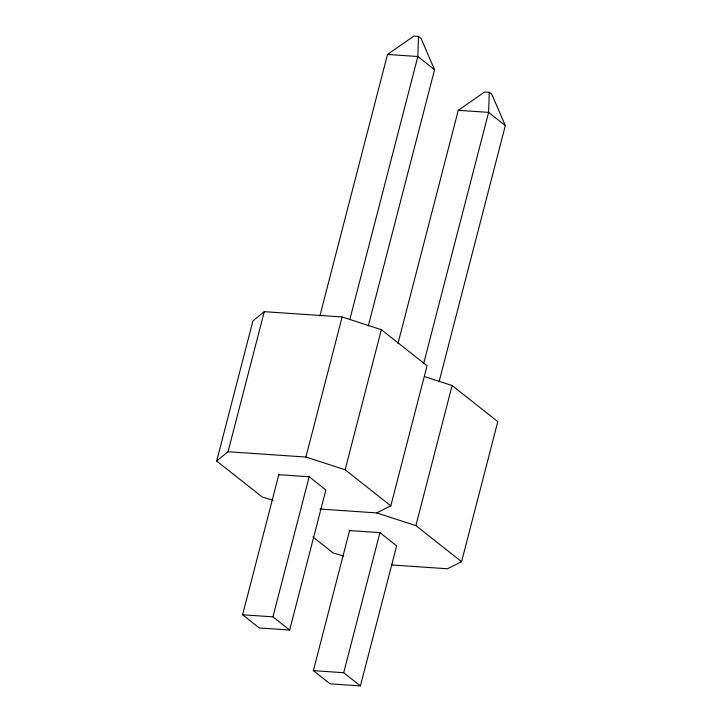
<?xml version="1.0" encoding="UTF-8"?>
<svg xmlns="http://www.w3.org/2000/svg" width="722" height="722" viewBox="0 0 722 722"><rect width="100%" height="100%" fill="white"/><g stroke="black" fill="none" stroke-linecap="round" stroke-linejoin="round"><path stroke-width="1.08" d="M319.846 316.083L387.506 54.457L413.841 36.1L418.498 36.416L417.848 56.524L349.899 319.241M397.939 343.609L458.262 110.322L484.606 91.965L489.263 92.281L488.613 112.379L423.769 363.112M273.078 500.193L262.366 497.097L216.672 461.024L252.899 320.947L264.261 311.669L342.138 316.967L381.351 329.683L427.045 365.747L390.819 505.833L376.676 512.909L319.936 509.046M216.672 461.024L228.035 451.746L264.261 311.669M278.827 474.697L309.169 476.764L325.884 489.958L289.657 630.035L259.315 627.978L242.592 614.783L278.827 474.697L278.241 474.237M228.035 451.746L305.911 457.044L342.138 316.967M289.657 630.035L272.934 616.841L309.169 476.764M368.31 325.893L434.563 69.718L421.061 38.437L418.498 36.416M390.819 505.833L345.125 469.76L381.351 329.683M349.583 530.562L379.925 532.619L396.64 545.823L360.413 685.9L330.071 683.833L313.357 670.639L349.583 530.562L348.997 530.101M360.413 685.9L343.699 672.705L379.925 532.619M439.075 381.757L505.328 125.574L491.817 94.302L489.263 92.281M452.116 385.539L497.801 421.612L461.575 561.689L415.89 525.625L452.116 385.539L424.563 376.604M461.575 561.689L447.432 568.765L391.802 564.983M387.506 54.457L417.848 56.524L434.563 69.718M458.262 110.322L488.613 112.379L505.328 125.574M242.592 614.783L272.934 616.841M313.357 670.639L343.699 672.705M343.843 556.048L333.122 552.953L312.915 537.006M305.911 457.044L345.125 469.76M376.676 512.909L415.89 525.625"/></g></svg>
